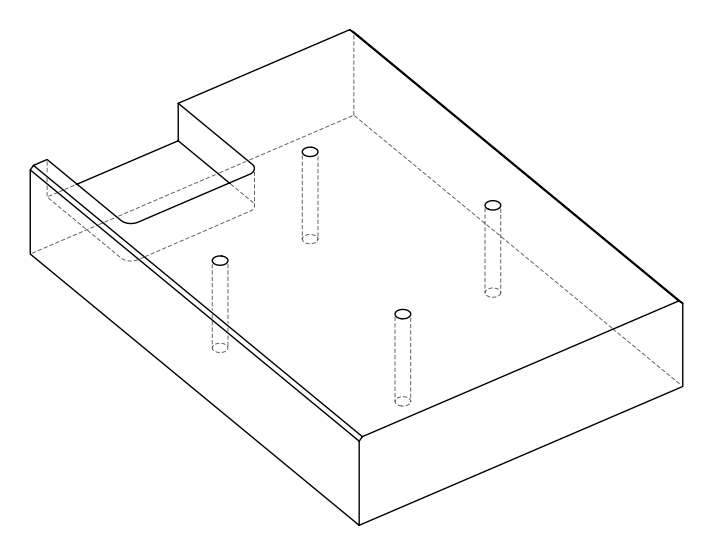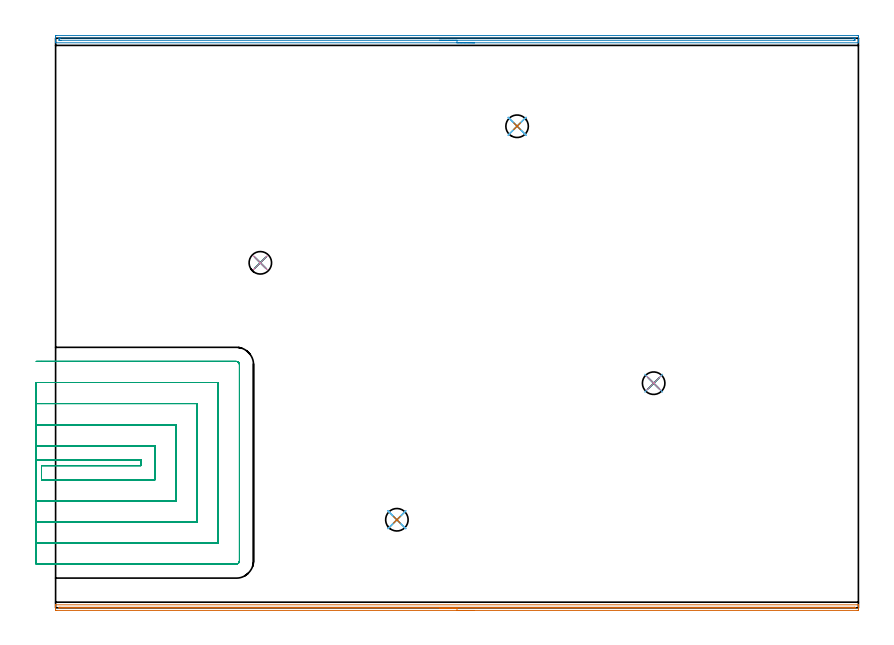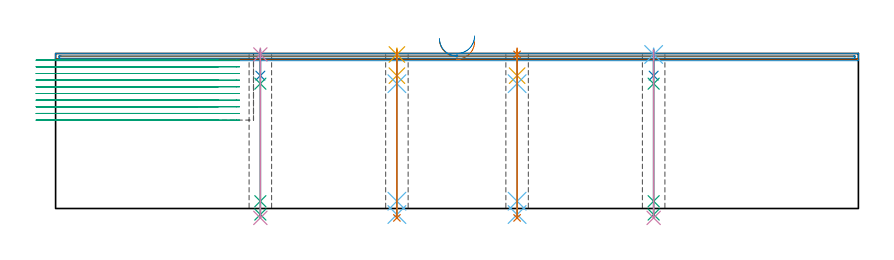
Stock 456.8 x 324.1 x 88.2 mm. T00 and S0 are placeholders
(PLAN: 19 operations, 14 tool changes, 57.5 min)
(1 AREA_MILL | FG_CHAMFER_SURFACE | UGT0205_001 | 7.45 min | 2340 mm3)
(2 AREA_MILL_1 | FG_CHAMFER_SURFACE_1 | UGT0205_001 | 7.47 min | 3839 mm3)
(3 MILL_SLOT | SLOT_PARTIAL_RECTANGULAR | NXT0201_012 | Follow Part, ap 4, ae 75% | 38.93 min | 558824 mm3)
(4 SPOT_DRILL | STEP1HOLE | NXT0321_9005460120000 | 0.03 min | 2 mm3)
(5 SPOT_DRILL_1 | STEP1HOLE_1 | NXT0321_9005460120000 | 0.03 min | 16 mm3)
(6 SPOT_DRILL_2 | STEP1HOLE_2 | NXT0321_9005460120000 | 0.03 min | 2 mm3)
(7 SPOT_DRILL_3 | STEP1HOLE_3 | NXT0321_9005460120000 | 0.03 min | 19 mm3)
(8 DRILL_BLIND_HOLE_INTO_CENTER | STEP1HOLE | NXT0301_055 | 0.06 min | 617 mm3)
(9 GUN_DRILL_THROUGH_HOLE | STEP1HOLE | UGT0307_005 | 0.44 min | 4136 mm3)
(10 DRILL_TO_ENLARGE_THROUGH_HOLE | STEP1HOLE | UGT0301_236 | 0.38 min | 6534 mm3)
(11 DRILL_BLIND_HOLE_INTO_CENTER_1 | STEP1HOLE_1 | NXT0301_055 | 0.06 min | 682 mm3)
(12 GUN_DRILL_THROUGH_HOLE_1 | STEP1HOLE_1 | UGT0307_005 | 0.44 min | 4091 mm3)
(13 DRILL_TO_ENLARGE_THROUGH_HOLE_1 | STEP1HOLE_1 | UGT0301_236 | 0.38 min | 6521 mm3)
(14 DRILL_BLIND_HOLE_INTO_CENTER_2 | STEP1HOLE_2 | NXT0301_055 | 0.06 min | 649 mm3)
(15 GUN_DRILL_THROUGH_HOLE_2 | STEP1HOLE_2 | UGT0307_005 | 0.44 min | 4110 mm3)
(16 DRILL_TO_ENLARGE_THROUGH_HOLE_2 | STEP1HOLE_2 | UGT0301_236 | 0.38 min | 6563 mm3)
(17 DRILL_BLIND_HOLE_INTO_CENTER_3 | STEP1HOLE_3 | NXT0301_055 | 0.06 min | 616 mm3)
(18 GUN_DRILL_THROUGH_HOLE_3 | STEP1HOLE_3 | UGT0307_005 | 0.44 min | 4114 mm3)
(19 DRILL_TO_ENLARGE_THROUGH_HOLE_3 | STEP1HOLE_3 | UGT0301_236 | 0.38 min | 6557 mm3)
(TOOL UGT0205_001 | Chamfer Mill 20 x 3 x 45 deg. | D20 FL50 Z2)
(TOOL NXT0201_012 | ENDMILL 16mm [2P460-1600-NA 1630] | D16 FL38 Z6)
(TOOL NXT0321_9005460120000 | NC Spot Drill, 142deg, 12mm, Carbide, Uncoated | D12 PA142 FL30 Z2)
(TOOL NXT0301_055 | Carbide Drill 8.4mm [860.1-0840-042A1-MM 2214] | D8.4 PA140 FL61 Z2)
(TOOL UGT0307_005 | Gun Drill 8.3 mm | D8.3 PA130 FL24 Z1)
(TOOL UGT0301_236 | Twist Drill 12.8 mm | D12.8 PA118 FL99 Z2)
(OP 1 AREA_MILL)
G17 G21 G94 G90
T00 M6
G54
G17 G0 G90 X238.4 Y-1.5 S1061 M3
G43 Z98.2 H0
Z95.
G94 G1 X238.362 Z94.128 F250.
X238.248 Z93.264
X238.059 Z92.412
X237.797 Z91.58
X237.463 Z90.774
X237.06 Z90.
X236.592 Z89.264
X236.06 Z88.572
X235.471 Z87.929
X234.828 Z87.34
X234.136 Z86.808
X233.4 Z86.34
X232.626 Z85.937
X231.82 Z85.603
X230.988 Z85.341
X230.137 Z85.152
X229.272 Z85.038
X228.4 Z85.
X0.617
X0.317 Y-1.498
X0.01 Y-1.493 Z85.002
X0. Y-1.205 Z85.289
Y-0.667 Z85.83
Y-0.335 Z86.161
Y0.204 Z86.699
Y0.535 Z87.03
Y1.199 Z87.698
Y1.475 Z87.975
X0.002 Y1.589 Z88.081
X0.01 Y1.697 Z88.188
X0.17 Y1.7 Z88.2
X456.63
X456.79 Y1.697 Z88.188
X456.798 Y1.589 Z88.081
X456.8 Y1.475 Z87.975
Y1.198 Z87.698
Y0.535 Z87.03
Y-0.667 Z85.83
X456.796 Y-1.205 Z85.289
X456.79 Y-1.493 Z85.002
X456.483 Y-1.498 Z85.
X456.183 Y-1.5
X228.4
Y-0.086 Z86.414
X2.403 Y-0.085 Z86.415
X2.145 Y-0.083 Z86.417
X2.049 Y-0.08 Z86.42
X2.01 Y-0.077 Z86.423
X2.008 Y-0.055 Z86.445
X2.005 Y0.053 Z86.553
X2.02 Y0.279 Z86.779
X2.254 Y0.283 Z86.783
X2.403 Y0.284 Z86.784
X2.66 Y0.285 Z86.785
X3.041 Y0.286 Z86.786
X454.397 Y0.285 Z86.785
X454.655 Y0.283 Z86.783
X454.751 Y0.28 Z86.78
X454.79 Y0.277 Z86.777
X454.792 Y0.255 Z86.755
X454.798 Y0.144 Z86.644
X454.797 Y-0.004 Z86.496
X454.794 Y-0.055 Z86.445
X454.791 Y-0.072 Z86.428
X454.775 Y-0.079 Z86.421
X454.397 Y-0.083 Z86.417
X454.14 Y-0.085 Z86.415
X228.4 Y-0.086 Z86.414
X227.528 Z86.452
X226.664 Z86.566
X225.812 Z86.755
X224.98 Z87.017
X224.174 Z87.351
X223.4 Z87.754
X222.664 Z88.223
X221.972 Z88.754
X221.329 Z89.343
X220.74 Z89.986
X220.208 Z90.678
X219.74 Z91.414
X219.337 Z92.188
X219.003 Z92.994
X218.741 Z93.826
X218.552 Z94.678
X218.438 Z95.543
X218.4 Z96.414
G0 Z98.2
M5
M2
(OP 2 AREA_MILL_1)
G17 G21 G94 G90
T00 M6
G54
G17 G0 G90 X238.4 Y321.5 S1061 M3
G43 Z98.2 H0
G94 G1 X238.362 Z97.328 F250.
X238.248 Z96.463
X238.059 Z95.612
X237.797 Z94.78
X237.463 Z93.974
X237.06 Z93.2
X236.592 Z92.464
X236.06 Z91.772
X235.471 Z91.129
X234.828 Z90.539
X234.136 Z90.008
X233.4 Z89.54
X232.626 Z89.137
X231.82 Z88.803
X230.988 Z88.541
X230.136 Z88.352
X229.272 Z88.238
X228.4 Z88.2
X0.17
X0.01 Y321.503 Z88.188
X0.002 Y321.616 Z88.076
X0. Y321.735 Z87.965
Y322.015 Z87.685
Y322.679 Z87.016
Y323.882 Z85.815
Y324.421 Z85.273
Y325.023 Z84.672
X0.003 Y325.292 Z84.403
X0.01 Y325.593 Z84.103
X0.304 Y325.598 Z84.1
X0.617 Y325.6
X456.183
X456.496 Y325.598
X456.79 Y325.593 Z84.103
X456.8 Y325.292 Z84.403
Y325.023 Z84.672
Y324.421 Z85.273
Y323.882 Z85.815
Y323.55 Z86.146
Y323.011 Z86.685
Y322.679 Z87.016
Y322.015 Z87.685
Y321.734 Z87.965
X456.798 Y321.616 Z88.076
X456.79 Y321.503 Z88.188
X456.63 Y321.5 Z88.2
X228.4
Y322.914 Z86.786
X3.055
X2.403 Y322.915 Z86.785
X2.159 Y322.917 Z86.783
X2.051 Y322.921 Z86.779
X2.009 Y322.926 Z86.774
X2.007 Y322.949 Z86.751
X2.002 Y323.07 Z86.63
X2.001 Y323.55 Z86.15
Y323.942 Z85.758
X2.005 Y324.074 Z85.626
X2.01 Y324.173 Z85.527
X2.078 Y324.179 Z85.521
X2.403 Y324.183 Z85.517
X2.646 Y324.185 Z85.515
X453.745 Y324.186 Z85.514
X454.397 Y324.185 Z85.515
X454.641 Y324.183 Z85.517
X454.749 Y324.179 Z85.521
X454.791 Y324.174 Z85.526
X454.793 Y324.151 Z85.549
X454.798 Y324.03 Z85.67
X454.799 Y323.55 Z86.15
Y323.158 Z86.542
X454.795 Y323.026 Z86.674
X454.79 Y322.927 Z86.773
X454.722 Y322.921 Z86.779
X454.397 Y322.917 Z86.783
X454.154 Y322.915 Z86.785
X228.4 Y322.914 Z86.786
X227.528 Z86.824
X226.664 Z86.938
X225.812 Z87.126
X224.98 Z87.389
X224.174 Z87.723
X223.4 Z88.125
X222.664 Z88.594
X221.972 Z89.125
X221.329 Z89.715
X220.74 Z90.358
X220.208 Z91.05
X219.74 Z91.786
X219.337 Z92.56
X219.003 Z93.366
X218.741 Z94.198
X218.552 Z95.049
X218.438 Z95.914
X218.4 Z96.786
G0 Z98.2
M5
M2
(OP 3 MILL_SLOT)
G17 G21 G94 G90
T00 M6
G54
G17 G0 G90 X-11. Y84.2 S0 M3
G43 Z98.2 H1
Z84.41
G94 G1 X-8. F250.
X48.6 F500.
Y80.9
X-8.
Y72.9
X56.6
Y92.2
X-8.
X-11. F250.
Y60.9
X-8.
X68.6 F500.
Y104.2
X-8.
X-11. F250.
Y48.9
X-8.
X80.6 F500.
Y116.2
X-8.
X-11. F250.
Y36.9
X-8.
X92.6 F500.
Y128.2
X-8.
X-11. F250.
Y24.9
X-8.
X102.8 F500.
G3 X104.6 Y26.7 R1.8
G1 Y138.4
G3 X102.8 Y140.2 R1.8
G1 X-8.
X-11. F250.
G0 Y84.2 Z80.62
G1 X-8.
X48.6 F500.
Y80.9
X-8.
Y72.9
X56.6
Y92.2
X-8.
X-11. F250.
Y60.9
X-8.
X68.6 F500.
Y104.2
X-8.
X-11. F250.
Y48.9
X-8.
X80.6 F500.
Y116.2
X-8.
X-11. F250.
Y36.9
X-8.
X92.6 F500.
Y128.2
X-8.
X-11. F250.
Y24.9
X-8.
X102.8 F500.
G3 X104.6 Y26.7 R1.8
G1 Y138.4
G3 X102.8 Y140.2 R1.8
G1 X-8.
X-11. F250.
G0 Y84.2 Z76.83
G1 X-8.
X48.6 F500.
Y80.9
X-8.
Y72.9
X56.6
Y92.2
X-8.
X-11. F250.
Y60.9
X-8.
X68.6 F500.
Y104.2
X-8.
X-11. F250.
Y48.9
X-8.
X80.6 F500.
Y116.2
X-8.
X-11. F250.
Y36.9
X-8.
X92.6 F500.
Y128.2
X-8.
X-11. F250.
Y24.9
X-8.
X102.8 F500.
G3 X104.6 Y26.7 R1.8
G1 Y138.4
G3 X102.8 Y140.2 R1.8
G1 X-8.
X-11. F250.
G0 Y84.2 Z73.04
G1 X-8.
X48.6 F500.
Y80.9
X-8.
Y72.9
X56.6
Y92.2
X-8.
X-11. F250.
Y60.9
X-8.
X68.6 F500.
Y104.2
X-8.
X-11. F250.
Y48.9
X-8.
X80.6 F500.
Y116.2
X-8.
X-11. F250.
Y36.9
X-8.
X92.6 F500.
Y128.2
X-8.
X-11. F250.
Y24.9
X-8.
X102.8 F500.
G3 X104.6 Y26.7 R1.8
G1 Y138.4
G3 X102.8 Y140.2 R1.8
G1 X-8.
X-11. F250.
G0 Y84.2 Z69.25
G1 X-8.
X48.6 F500.
Y80.9
X-8.
Y72.9
X56.6
Y92.2
X-8.
X-11. F250.
Y60.9
X-8.
X68.6 F500.
Y104.2
X-8.
X-11. F250.
Y48.9
X-8.
X80.6 F500.
Y116.2
X-8.
X-11. F250.
Y36.9
X-8.
X92.6 F500.
Y128.2
X-8.
X-11. F250.
Y24.9
X-8.
X102.8 F500.
G3 X104.6 Y26.7 R1.8
G1 Y138.4
G3 X102.8 Y140.2 R1.8
G1 X-8.
X-11. F250.
G0 Y84.2 Z65.46
G1 X-8.
X48.6 F500.
Y80.9
X-8.
Y72.9
X56.6
Y92.2
X-8.
X-11. F250.
Y60.9
X-8.
X68.6 F500.
Y104.2
X-8.
X-11. F250.
Y48.9
X-8.
X80.6 F500.
Y116.2
X-8.
X-11. F250.
Y36.9
X-8.
X92.6 F500.
Y128.2
X-8.
X-11. F250.
Y24.9
X-8.
X102.8 F500.
G3 X104.6 Y26.7 R1.8
G1 Y138.4
G3 X102.8 Y140.2 R1.8
G1 X-8.
X-11. F250.
G0 Y84.2 Z61.67
G1 X-8.
X48.6 F500.
Y80.9
X-8.
Y72.9
X56.6
Y92.2
X-8.
X-11. F250.
Y60.9
X-8.
X68.6 F500.
Y104.2
X-8.
X-11. F250.
Y48.9
X-8.
X80.6 F500.
Y116.2
X-8.
X-11. F250.
Y36.9
X-8.
X92.6 F500.
Y128.2
X-8.
X-11. F250.
Y24.9
X-8.
X102.8 F500.
G3 X104.6 Y26.7 R1.8
G1 Y138.4
G3 X102.8 Y140.2 R1.8
G1 X-8.
X-11. F250.
G0 Y84.2 Z57.88
G1 X-8.
X48.6 F500.
Y80.9
X-8.
Y72.9
X56.6
Y92.2
X-8.
X-11. F250.
Y60.9
X-8.
X68.6 F500.
Y104.2
X-8.
X-11. F250.
Y48.9
X-8.
X80.6 F500.
Y116.2
X-8.
X-11. F250.
Y36.9
X-8.
X92.6 F500.
Y128.2
X-8.
X-11. F250.
Y24.9
X-8.
X102.8 F500.
G3 X104.6 Y26.7 R1.8
G1 Y138.4
G3 X102.8 Y140.2 R1.8
G1 X-8.
X-11. F250.
G0 Y84.2 Z54.09
G1 X-8.
X48.6 F500.
Y80.9
X-8.
Y72.9
X56.6
Y92.2
X-8.
X-11. F250.
Y60.9
X-8.
X68.6 F500.
Y104.2
X-8.
X-11. F250.
Y48.9
X-8.
X80.6 F500.
Y116.2
X-8.
X-11. F250.
Y36.9
X-8.
X92.6 F500.
Y128.2
X-8.
X-11. F250.
Y24.9
X-8.
X102.8 F500.
G3 X104.6 Y26.7 R1.8
G1 Y138.4
G3 X102.8 Y140.2 R1.8
G1 X-8.
X-11. F250.
G0 Y84.2 Z50.3
G1 X-8.
X48.6 F500.
Y80.9
X-8.
Y72.9
X56.6
Y92.2
X-8.
X-11. F250.
Y60.9
X-8.
X68.6 F500.
Y104.2
X-8.
X-11. F250.
Y48.9
X-8.
X80.6 F500.
Y116.2
X-8.
X-11. F250.
Y36.9
X-8.
X92.6 F500.
Y128.2
X-8.
X-11. F250.
Y24.9
X-8.
X102.8 F500.
G3 X104.6 Y26.7 R1.8
G1 Y138.4
G3 X102.8 Y140.2 R1.8
G1 X-8.
X-11. F250.
G0 Z98.2
M5
M2
(OP 4 SPOT_DRILL)
G17 G21 G94 G90
T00 M6
G54
G17 G0 G90 X116.5 Y196.3 S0 M3
G43 Z98.2 H0
G94 G81 G98 Z87.649 F250. R91.2
G80
M5
M2
(OP 5 SPOT_DRILL_1)
G17 G21 G94 G90
T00 M6
G54
G17 G0 G90 X194.2 Y50.1 S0 M3
G43 Z98.2 H0
G94 G81 G98 Z87.649 F250. R91.2
G80
M5
M2
(OP 6 SPOT_DRILL_2)
G17 G21 G94 G90
T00 M6
G54
G17 G0 G90 X340.3 Y127.8 S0 M3
G43 Z98.2 H0
G94 G81 G98 Z87.649 F250. R91.2
G80
M5
M2
(OP 7 SPOT_DRILL_3)
G17 G21 G94 G90
T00 M6
G54
G17 G0 G90 X262.6 Y274. S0 M3
G43 Z98.2 H0
G94 G81 G98 Z87.649 F250. R91.2
G80
M5
M2
(OP 8 DRILL_BLIND_HOLE_INTO_CENTER)
G17 G21 G94 G90
T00 M6
G54
G17 G0 G90 X116.5 Y196.3 S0 M3
G43 Z98.2 H1
G94 G81 G98 Z75.6 F250. R90.2
G80
M5
M2
(OP 9 GUN_DRILL_THROUGH_HOLE)
G17 G21 G94 G90
T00 M6
G54
G17 G0 G90 X116.5 Y196.3 M8
G43 Z98.2 H0
Z85.27
S716 M3
G94 G1 Z71.025 F125. M26
G4 X.084
Z4.15 F250.
G4 X.084
Z-3.435 F125.
G4 X.084
M5
M9
G0 Z85.27
Z98.2
M2
(OP 10 DRILL_TO_ENLARGE_THROUGH_HOLE)
G17 G21 G94 G90
T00 M6
G54
G17 G0 G90 X116.5 Y196.3 S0 M3
G43 Z98.2 H0
G94 G73 G98 Z-5.346 F250. Q11.693 R90.2
G80
M5
M2
(OP 11 DRILL_BLIND_HOLE_INTO_CENTER_1)
G17 G21 G94 G90
T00 M6
G54
G17 G0 G90 X194.2 Y50.1 S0 M3
G43 Z98.2 H1
G94 G81 G98 Z75.6 F250. R90.2
G80
M5
M2
(OP 12 GUN_DRILL_THROUGH_HOLE_1)
G17 G21 G94 G90
T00 M6
G54
G17 G0 G90 X194.2 Y50.1 M8
G43 Z98.2 H0
Z85.27
S716 M3
G94 G1 Z71.025 F125. M26
G4 X.084
Z4.15 F250.
G4 X.084
Z-3.435 F125.
G4 X.084
M5
M9
G0 Z85.27
Z98.2
M2
(OP 13 DRILL_TO_ENLARGE_THROUGH_HOLE_1)
G17 G21 G94 G90
T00 M6
G54
G17 G0 G90 X194.2 Y50.1 S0 M3
G43 Z98.2 H0
G94 G73 G98 Z-5.346 F250. Q11.693 R90.2
G80
M5
M2
(OP 14 DRILL_BLIND_HOLE_INTO_CENTER_2)
G17 G21 G94 G90
T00 M6
G54
G17 G0 G90 X340.3 Y127.8 S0 M3
G43 Z98.2 H1
G94 G81 G98 Z75.6 F250. R90.2
G80
M5
M2
(OP 15 GUN_DRILL_THROUGH_HOLE_2)
G17 G21 G94 G90
T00 M6
G54
G17 G0 G90 X340.3 Y127.8 M8
G43 Z98.2 H0
Z85.27
S716 M3
G94 G1 Z71.025 F125. M26
G4 X.084
Z4.15 F250.
G4 X.084
Z-3.435 F125.
G4 X.084
M5
M9
G0 Z85.27
Z98.2
M2
(OP 16 DRILL_TO_ENLARGE_THROUGH_HOLE_2)
G17 G21 G94 G90
T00 M6
G54
G17 G0 G90 X340.3 Y127.8 S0 M3
G43 Z98.2 H0
G94 G73 G98 Z-5.346 F250. Q11.693 R90.2
G80
M5
M2
(OP 17 DRILL_BLIND_HOLE_INTO_CENTER_3)
G17 G21 G94 G90
T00 M6
G54
G17 G0 G90 X262.6 Y274. S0 M3
G43 Z98.2 H1
G94 G81 G98 Z75.6 F250. R90.2
G80
M5
M2
(OP 18 GUN_DRILL_THROUGH_HOLE_3)
G17 G21 G94 G90
T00 M6
G54
G17 G0 G90 X262.6 Y274. M8
G43 Z98.2 H0
Z85.27
S716 M3
G94 G1 Z71.025 F125. M26
G4 X.084
Z4.15 F250.
G4 X.084
Z-3.435 F125.
G4 X.084
M5
M9
G0 Z85.27
Z98.2
M2
(OP 19 DRILL_TO_ENLARGE_THROUGH_HOLE_3)
G17 G21 G94 G90
T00 M6
G54
G17 G0 G90 X262.6 Y274. S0 M3
G43 Z98.2 H0
G94 G73 G98 Z-5.346 F250. Q11.693 R90.2
G80
M5
M2
